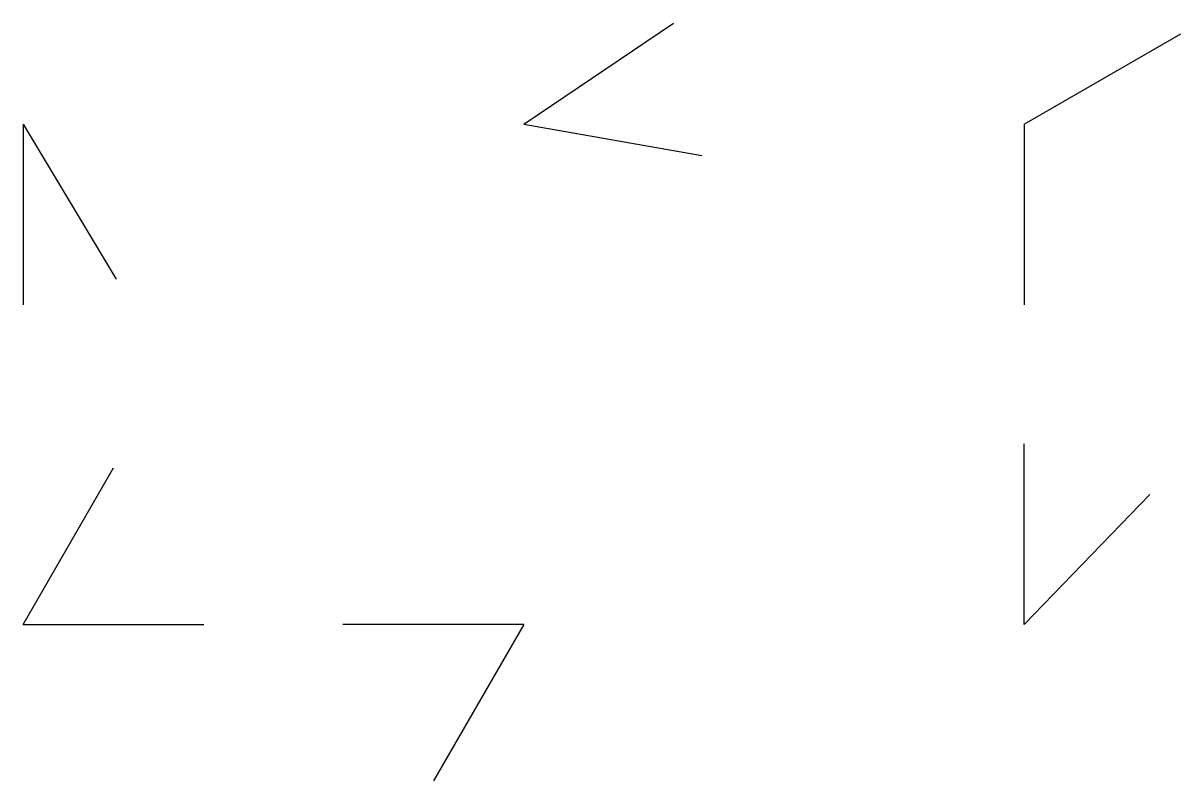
# Model space of a CAD drawing. Extents: x 75 to 491, y 19 to 291.
import ezdxf

# ---------------------------------------------------------------- set-up
doc = ezdxf.new("R2010")
doc.units = 0

msp = doc.modelspace()

# ---------------------------------------------------------------- linework, layer by layer
at = {"linetype": 'CONTINUOUS'}
for p, q in [((255, 255), (308.89, 291.35)), ((435, 255), (491.29, 287.5)), ((75, 255), (75, 190)), ((75, 255), (108.48, 199.28)), ((255, 255), (319.01, 243.71)), ((435, 255), (435, 190)), ((435, 75), (435, 140)), ((75, 75), (107.5, 131.29)), ((435, 75), (480.15, 121.76)), ((75, 75), (140, 75)), ((255, 75), (190, 75)), ((255, 75), (222.5, 18.71))]:
    msp.add_line(p, q, dxfattribs=at)

doc.saveas('drawing.dxf')
